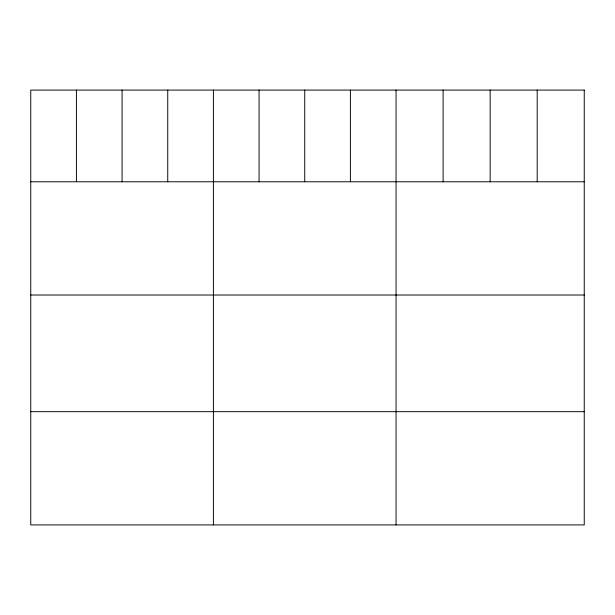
<?xml version="1.0" encoding="UTF-8"?>
<svg xmlns="http://www.w3.org/2000/svg" width="615" height="615" viewBox="0 0 615 615"><rect width="100%" height="100%" fill="white"/><g stroke="black" fill="none" stroke-linecap="round" stroke-linejoin="round"><path stroke-width="0.92" d="M30.75 181.779L584.25 181.779M30.75 295.016L584.25 295.016M30.75 411.681L584.25 411.681M537.202 90.082L537.202 181.779M490.155 90.082L490.155 181.779M443.108 90.082L443.108 181.779M396.06 90.082L396.06 524.918M350.396 90.082L350.396 181.779M304.733 90.082L304.733 181.779M259.069 90.082L259.069 181.779M213.405 90.082L213.405 524.918M167.741 90.082L167.741 181.779M122.078 90.082L122.078 181.779M76.414 90.082L76.414 181.779M584.25 90.082L30.75 90.082L30.75 524.918L584.25 524.918L584.25 90.082"/></g></svg>
